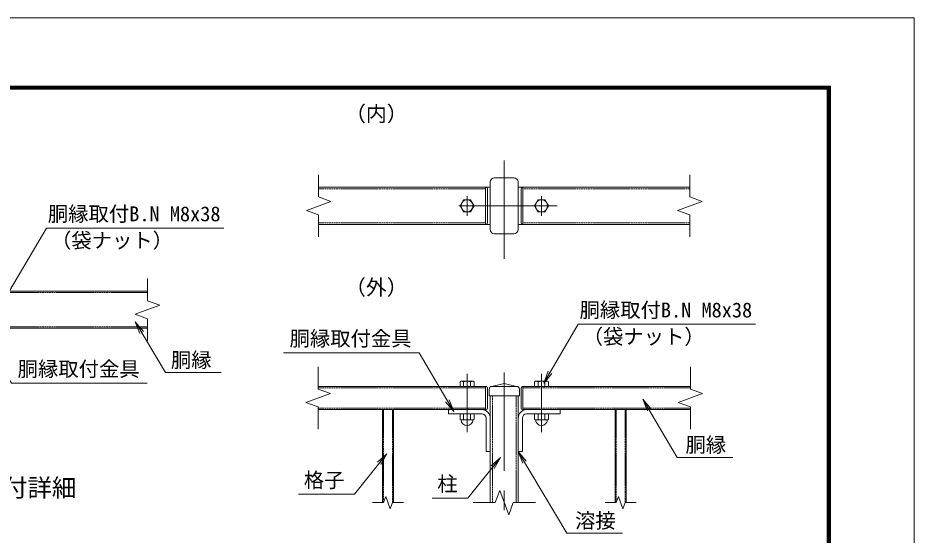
# Model space of a CAD drawing. Units: millimetres, scale not verified. Extents: x -4200 to 4200, y -2970 to 2970.
# Drawn here: x 1311 to 4200, y 1302 to 2970 of the extents above; entities that cross this region are included whole.
import ezdxf
from ezdxf.enums import TextEntityAlignment as Align

# ---------------------------------------------------------------- set-up
doc = ezdxf.new("R2010")
doc.units = ezdxf.units.MM
doc.header["$LTSCALE"] = 10
doc.linetypes.add('USER1', pattern=[50.8, 31.75, -6.35, 6.35, -6.35])
doc.linetypes.add('USER2', pattern=[0.375, 0.25, -0.125])
for name, color, linetype, lineweight in [('0-3_D-BMK', 2, 'USER1', 13), ('0-4_D-TTL-TXT', 7, 'Continuous', 18), ('0-5_D-STR-DIM', 7, 'Continuous', 13), ('0-6_0', 7, 'Continuous', 18), ('0-8_D-STR1', 1, 'Continuous', 18), ('0-9_D-STR3', 3, 'Continuous', 13), ('0-A_D-STR-TXT', 7, 'Continuous', 13), ('0-B_D-TTL', 7, 'Continuous', 18)]:
    doc.layers.add(name, color=color, linetype=linetype, lineweight=lineweight)
doc.styles.add('ＭＳ ゴシック', font='')
doc.styles.get('ＭＳ ゴシック').set_extended_font_data('MS Gothic')

# ---------------------------------------------------------------- blocks, each defined once
blk = doc.blocks.new('_Open')
at = {"layer": '0-6_0'}
blk.add_line((-10, 1.667), (0, 0), dxfattribs=at)
blk.add_lwpolyline([(-10, -1.667), (0, 0), (-10, 0)], dxfattribs=at)

msp = doc.modelspace()

# ---------------------------------------------------------------- linework, layer by layer
at = {"layer": '0-3_D-BMK'}
for p, q in [((2878.87, 2192.85), (2878.87, 2534.56)), ((2758.87, 2332.06), (2758.87, 2395.35)), ((2998.87, 2332.06), (2998.87, 2395.35)), ((3049.73, 2363.7), (2708.01, 2363.7)), ((2758.87, 1821.48), (2758.87, 1633.37)), ((2878.87, 1826.42), (2878.87, 1376.42)), ((2998.87, 1821.48), (2998.87, 1633.37))]:
    msp.add_line(p, q, dxfattribs=at)
at = {"layer": '0-5_D-STR-DIM'}
for p, q in [((2280.37, 2392.56), (2280.37, 2463.99)), ((3477.37, 2392.56), (3477.37, 2463.99)), ((2320.01, 2378.13), (2240.73, 2349.27)), ((2280.37, 2392.56), (2320.01, 2378.13)), ((3517.01, 2378.13), (3437.73, 2349.27)), ((3477.37, 2392.56), (3517.01, 2378.13)), ((2240.73, 2349.27), (2280.37, 2334.84)), ((3437.73, 2349.27), (3477.37, 2334.84)), ((2280.37, 2263.42), (2280.37, 2334.84)), ((3477.37, 2263.42), (3477.37, 2334.84)), ((1728.31, 2057.61), (1728.31, 2129.04)), ((1728.31, 2057.61), (1767.96, 2043.18)), ((1767.96, 2043.18), (1688.67, 2014.32)), ((1688.67, 2014.32), (1728.31, 1999.89)), ((1728.31, 1928.47), (1728.31, 1999.89)), ((2278.87, 1844.21), (2278.87, 1772.78)), ((3478.87, 1844.21), (3478.87, 1772.78)), ((2318.51, 1758.35), (2278.87, 1772.78)), ((3518.51, 1758.35), (3478.87, 1772.78)), ((2239.23, 1729.49), (2318.51, 1758.35)), ((3439.23, 1729.49), (3518.51, 1758.35)), ((2278.87, 1715.06), (2239.23, 1729.49)), ((2278.87, 1715.06), (2278.87, 1643.64)), ((3478.87, 1715.06), (3439.23, 1729.49)), ((3478.87, 1715.06), (3478.87, 1643.64)), ((2864.44, 1446.06), (2850.01, 1406.42)), ((2893.3, 1366.78), (2864.44, 1446.06)), ((2496.66, 1426.24), (2489.44, 1406.42)), ((2511.09, 1386.6), (2496.66, 1426.24)), ((3246.66, 1426.24), (3239.44, 1406.42)), ((3261.09, 1386.6), (3246.66, 1426.24)), ((2453.73, 1406.42), (2489.44, 1406.42)), ((2518.3, 1406.42), (2511.09, 1386.6)), ((2518.3, 1406.42), (2554.01, 1406.42)), ((2778.59, 1406.42), (2850.01, 1406.42)), ((2907.73, 1406.42), (2893.3, 1366.78)), ((2907.73, 1406.42), (2979.16, 1406.42)), ((3203.73, 1406.42), (3239.44, 1406.42)), ((3268.3, 1406.42), (3261.09, 1386.6)), ((3268.3, 1406.42), (3304.01, 1406.42))]:
    msp.add_line(p, q, dxfattribs=at)
at = {"layer": '0-8_D-STR1'}
for p, q in [((2833.87, 2439.9), (2833.87, 2287.5)), ((2847.67, 2453.7), (2910.07, 2453.7)), ((2923.87, 2287.5), (2923.87, 2439.9)), ((2821.87, 2423.7), (2280.37, 2423.7)), ((2818.87, 2423.7), (2818.87, 2303.7)), ((2820.37, 2422.95), (2818.87, 2422.95)), ((2821.87, 2423.7), (2833.87, 2423.7)), ((2824.87, 2418.45), (2824.87, 2308.95)), ((2935.87, 2423.7), (2923.87, 2423.7)), ((2932.87, 2418.45), (2932.87, 2308.95)), ((2935.87, 2423.7), (3477.37, 2423.7)), ((2937.37, 2422.95), (2938.87, 2422.95)), ((2938.87, 2423.7), (2938.87, 2303.7)), ((2821.87, 2303.7), (2280.37, 2303.7)), ((2820.37, 2304.45), (2818.87, 2304.45)), ((2821.87, 2303.7), (2833.87, 2303.7)), ((2935.87, 2303.7), (2923.87, 2303.7)), ((2935.87, 2303.7), (3477.37, 2303.7)), ((2937.37, 2304.45), (2938.87, 2304.45)), ((2847.67, 2273.7), (2910.07, 2273.7)), ((1183.81, 2088.75), (1728.31, 2088.75)), ((1183.81, 1968.75), (1728.31, 1968.75)), ((2818.87, 1781.42), (2278.87, 1781.42)), ((2818.87, 1781.42), (2818.87, 1706.42)), ((2820.37, 1780.67), (2818.87, 1780.67)), ((2824.87, 1776.17), (2824.87, 1711.67)), ((2830.12, 1772.42), (2830.12, 1751.42)), ((2878.87, 1790.42), (2839.12, 1781.42)), ((2839.12, 1781.42), (2918.62, 1781.42)), ((2878.87, 1790.42), (2918.62, 1781.42)), ((2927.62, 1772.42), (2927.62, 1751.42)), ((2932.87, 1776.17), (2932.87, 1711.67)), ((2937.37, 1780.67), (2938.87, 1780.67)), ((3478.87, 1781.42), (2938.87, 1781.42)), ((2938.87, 1706.42), (2938.87, 1781.42)), ((2830.12, 1751.42), (2927.62, 1751.42)), ((2833.87, 1751.42), (2833.87, 1406.42)), ((2923.87, 1406.42), (2923.87, 1751.42)), ((2818.87, 1706.42), (2278.87, 1706.42)), ((2485.87, 1706.42), (2485.87, 1406.42)), ((2521.87, 1706.42), (2521.87, 1406.42)), ((2698.87, 1706.42), (2698.87, 1692.92)), ((2698.87, 1706.42), (2806.87, 1706.42)), ((2820.37, 1707.17), (2818.87, 1707.17)), ((2937.37, 1707.17), (2938.87, 1707.17)), ((3478.87, 1706.42), (2938.87, 1706.42)), ((3058.87, 1706.42), (2950.87, 1706.42)), ((3058.87, 1706.42), (3058.87, 1692.92)), ((3235.87, 1706.42), (3235.87, 1406.42)), ((3271.87, 1706.42), (3271.87, 1406.42)), ((2698.87, 1692.92), (2806.87, 1692.92)), ((2820.37, 1679.42), (2820.37, 1571.42)), ((2937.37, 1679.42), (2937.37, 1571.42)), ((3058.87, 1692.92), (2950.87, 1692.92)), ((2820.37, 1571.42), (2833.87, 1571.42)), ((2937.37, 1571.42), (2923.87, 1571.42))]:
    msp.add_line(p, q, dxfattribs=at)
at = {"layer": '0-8_D-STR1', "linetype": 'USER2'}
for p, q in [((2818.87, 2418.9), (2280.37, 2418.9)), ((2938.87, 2418.9), (3477.37, 2418.9)), ((2818.87, 2308.5), (2280.37, 2308.5)), ((2938.87, 2308.5), (3477.37, 2308.5)), ((1189.81, 2083.95), (1728.31, 2083.95)), ((1189.81, 1973.55), (1728.31, 1973.55)), ((2818.87, 1776.62), (2278.87, 1776.62)), ((3478.87, 1776.62), (2938.87, 1776.62)), ((2840.77, 1751.42), (2840.77, 1406.42)), ((2916.97, 1406.42), (2916.97, 1751.42)), ((2818.87, 1711.22), (2278.87, 1711.22)), ((2489.47, 1706.42), (2489.47, 1406.42)), ((2518.27, 1706.42), (2518.27, 1406.42)), ((3478.87, 1711.22), (2938.87, 1711.22)), ((3239.47, 1706.42), (3239.47, 1406.42)), ((3268.27, 1706.42), (3268.27, 1406.42))]:
    msp.add_line(p, q, dxfattribs=at)
at = {"layer": '0-8_D-STR1'}
for centre, radius, start, end in [((2847.67, 2439.9), 13.8, 90.00002, 179.99999), ((2910.07, 2439.9), 13.8, 0, 90.00002), ((2820.37, 2418.45), 4.5, 0, 90), ((2937.37, 2418.45), 4.5, 90, 180), ((2820.37, 2308.95), 4.5, 270, 0), ((2847.67, 2287.5), 13.8, 179.99999, 270.00002), ((2910.07, 2287.5), 13.8, 270.00002, 0), ((2937.37, 2308.95), 4.5, 180, 270), ((2820.37, 1776.17), 4.5, 0, 90), ((2839.12, 1772.42), 9, 90, 180), ((2918.62, 1772.42), 9, 0, 90), ((2937.37, 1776.17), 4.5, 90, 180), ((2806.87, 1679.42), 27, 0, 90), ((2820.37, 1711.67), 4.5, 270, 0), ((2950.87, 1679.42), 27, 90, 180), ((2937.37, 1711.67), 4.5, 180, 270), ((2806.87, 1679.42), 13.5, 0, 90), ((2950.87, 1679.42), 13.5, 90, 180)]:
    msp.add_arc(centre, radius, start, end, dxfattribs=at)
at = {"layer": '0-9_D-STR3'}
for p, q in [((2736.37, 2363.73), (2747.6, 2383.17)), ((3021.37, 2363.73), (3010.15, 2383.17)), ((2770.15, 2344.23), (2781.37, 2363.67)), ((2987.6, 2344.23), (2976.37, 2363.67)), ((2736.37, 1796.18), (2739.39, 1797.92)), ((2736.37, 1781.42), (2736.37, 1796.18)), ((2739.39, 1797.92), (2778.35, 1797.92)), ((2747.65, 1781.42), (2747.65, 1796.18)), ((2770.1, 1781.42), (2770.1, 1796.18)), ((2781.37, 1796.18), (2778.35, 1797.92)), ((2781.37, 1781.42), (2781.37, 1796.18)), ((2976.37, 1796.18), (2979.39, 1797.92)), ((2976.37, 1781.42), (2976.37, 1796.18)), ((3018.35, 1797.92), (2979.39, 1797.92)), ((2987.65, 1781.42), (2987.65, 1796.18)), ((3010.1, 1781.42), (3010.1, 1796.18)), ((3021.37, 1796.18), (3018.35, 1797.92)), ((3021.37, 1781.42), (3021.37, 1796.18)), ((2736.37, 1781.42), (2781.37, 1781.42)), ((3021.37, 1781.42), (2976.37, 1781.42)), ((2736.37, 1692.92), (2736.37, 1675.17)), ((2781.37, 1692.92), (2736.37, 1692.92)), ((2747.65, 1692.92), (2747.65, 1675.17)), ((2770.1, 1692.92), (2770.1, 1675.17)), ((2781.37, 1692.92), (2781.37, 1675.17)), ((2976.37, 1692.92), (2976.37, 1675.17)), ((2976.37, 1692.92), (3021.37, 1692.92)), ((2987.65, 1692.92), (2987.65, 1675.17)), ((3010.1, 1692.92), (3010.1, 1675.17)), ((3021.37, 1692.92), (3021.37, 1675.17)), ((2736.37, 1675.17), (2739.39, 1673.42)), ((2778.35, 1673.42), (2739.39, 1673.42)), ((2781.37, 1675.17), (2778.35, 1673.42)), ((2976.37, 1675.17), (2979.39, 1673.42)), ((2979.39, 1673.42), (3018.35, 1673.42)), ((3021.37, 1675.17), (3018.35, 1673.42))]:
    msp.add_line(p, q, dxfattribs=at)
for points in [[(2747.6, 2383.17), (2770.12, 2383.19), (2781.37, 2363.67)], [(3010.15, 2383.17), (2987.62, 2383.19), (2976.37, 2363.67)], [(2736.37, 2363.73), (2747.62, 2344.22), (2770.15, 2344.23)], [(3021.37, 2363.73), (3010.12, 2344.22), (2987.6, 2344.23)]]:
    msp.add_lwpolyline(points, dxfattribs=at)
for centre in [(2758.87, 2363.7), (2998.87, 2363.7)]:
    msp.add_circle(centre, 19.48, dxfattribs=at)
for centre, radius, start, end in [((2738.7, 1774.23), 23.7, 67.81236, 88.31726), ((2758.87, 1760.94), 36.98, 72.33186, 107.66814), ((2779.05, 1774.23), 23.7, 91.68274, 112.18764), ((2978.7, 1774.23), 23.7, 67.81236, 88.31726), ((2998.87, 1760.94), 36.98, 72.33186, 107.66814), ((3019.05, 1774.23), 23.7, 91.68274, 112.18764), ((2758.87, 1674.96), 19.54, 184.51776, 355.48224), ((2738.7, 1697.11), 23.7, 271.68274, 292.18764), ((2758.87, 1710.41), 36.98, 252.33186, 287.66814), ((2779.05, 1697.11), 23.7, 247.81236, 268.31726), ((2998.87, 1674.96), 19.54, 184.51776, 355.48224), ((2978.7, 1697.11), 23.7, 271.68274, 292.18764), ((2998.87, 1710.41), 36.98, 252.33186, 287.66814), ((3019.05, 1697.11), 23.7, 247.81236, 268.31726)]:
    msp.add_arc(centre, radius, start, end, dxfattribs=at)
at = {"layer": '0-A_D-STR-TXT'}
for points in [[(1974.68, 2291.77), (1402.82, 2291.77), (1256.19, 2041.89)], [(1728, 1791.42), (1290.24, 1791.42), (1180.25, 1970.05)], [(1966.46, 1826.78), (1786.86, 1826.78), (1690.34, 1988.14)], [(3688.92, 1981.63), (3117.05, 1981.63), (3007.02, 1794.11)], [(2167.06, 1889.53), (2604.82, 1889.53), (2714.85, 1702.01)], [(3616.09, 1552.32), (3436.49, 1552.32), (3326.68, 1738.21)], [(2215.88, 1433.38), (2395.48, 1433.38), (2498.83, 1562.85)], [(3259.98, 1307.64), (3080.37, 1307.64), (2924.81, 1569.73)], [(2646.15, 1421.35), (2761.84, 1421.35), (2865.19, 1550.82)]]:
    msp.add_lwpolyline(points, dxfattribs=at)
at = {"layer": '0-B_D-TTL'}
for points in [[(-4199.86, -2970.05), (4200.14, -2970.05), (4200.14, 2969.95), (-4199.86, 2969.95)], [(-3929.86, 2749.95), (3930.14, 2749.95), (3930.14, -2750.05), (-3929.86, -2750.05)], [(-3927.36, 2747.45), (3927.64, 2747.45), (3927.64, -2747.55), (-3927.36, -2747.55)], [(-3924.86, 2744.95), (3925.14, 2744.95), (3925.14, -2745.05), (-3924.86, -2745.05)], [(-3922.36, 2742.45), (3922.64, 2742.45), (3922.64, -2742.55), (-3922.36, -2742.55)], [(-3919.86, 2739.95), (3920.14, 2739.95), (3920.14, -2740.05), (-3919.86, -2740.05)]]:
    msp.add_lwpolyline(points, close=True, dxfattribs=at)

# ---------------------------------------------------------------- block references
at = {"layer": '0-A_D-STR-TXT', "xscale": 4, "yscale": 4}
for p, rotation in [((1689.31, 1989.86), 120.88605), ((3006.01, 1792.38), 239.59724), ((2715.87, 1700.28), 300.40276), ((3325.67, 1739.93), 120.56993), ((2500.08, 1564.41), 51.40169), ((2923.79, 1571.45), 120.69105), ((2866.44, 1552.38), 51.40169)]:
    msp.add_blockref('_Open', p, dxfattribs=dict(at, rotation=rotation))

# ---------------------------------------------------------------- texts
at = {"layer": '0-4_D-TTL-TXT', "style": 'ＭＳ ゴシック'}
msp.add_text('端柱取付詳細', height=57.7, dxfattribs=at).set_placement((1026.79, 1408.35), align=Align.BOTTOM_LEFT)
at = {"layer": '0-A_D-STR-TXT', "style": 'ＭＳ ゴシック'}
for s, height, p in [('（内）', 49.49, (2365.13, 2621.27)), ('胴縁取付B.N M8x38', 48.09, (1407.22, 2299.58)), ('（袋ナット）', 48.09, (1417.41, 2213.81)), ('（外）', 49.49, (2365.13, 2061.62)), ('胴縁取付B.N M8x38', 48.09, (3121.46, 1989.43)), ('胴縁取付金具', 48.09, (2186.55, 1897.34)), ('（袋ナット）', 48.09, (3131.64, 1903.66)), ('胴縁', 48.09, (1803.87, 1828.08)), ('胴縁取付金具', 48.09, (1309.73, 1799.22)), ('胴縁', 48.09, (3463.21, 1554.69)), ('格子', 48.09, (2232.61, 1440.8)), ('柱', 48.09, (2662.89, 1428.77)), ('溶接', 48.09, (3107.1, 1310.01))]:
    msp.add_text(s, height=height, dxfattribs=at).set_placement(p, align=Align.BOTTOM_LEFT)

doc.saveas('drawing.dxf')
